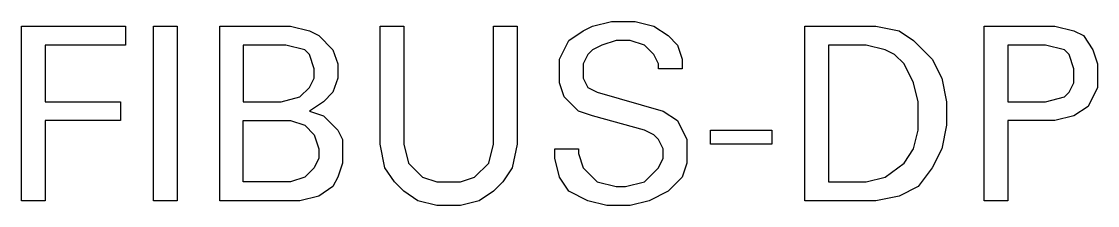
# Model space of a CAD drawing. Extents: x 10 to 656, y -396 to 292.
# Drawn here: x 254.117 to 256.862, y 107.528 to 107.998 of the extents above; entities that cross this region are included whole.
import ezdxf

# ---------------------------------------------------------------- set-up
doc = ezdxf.new("R2010")
doc.units = 0
doc.header["$LTSCALE"] = 5
doc.header["$MEASUREMENT"] = 0
doc.layers.get('0').update_dxf_attribs({"linetype": 'CONTINUOUS'})

msp = doc.modelspace()

# ---------------------------------------------------------------- linework, layer by layer
at = {"color": 7, "linetype": 'Continuous'}
for p, q in [((255.5736, 107.9858), (255.6218, 107.9978)), ((255.6218, 107.9978), (255.682, 107.9978)), ((255.682, 107.9978), (255.7301, 107.9858)), ((254.1171, 107.5404), (254.1171, 107.9858)), ((254.1171, 107.9858), (254.382, 107.9858)), ((254.382, 107.9858), (254.382, 107.9376)), ((254.4542, 107.5404), (254.4542, 107.9858)), ((254.4542, 107.9858), (254.5144, 107.9858)), ((254.5144, 107.9858), (254.5144, 107.5404)), ((254.6227, 107.5404), (254.6227, 107.9858)), ((254.6227, 107.9858), (254.8033, 107.9858)), ((254.8033, 107.9858), (254.8514, 107.9737)), ((254.8514, 107.9737), (254.8755, 107.9617)), ((255.032, 107.6848), (255.032, 107.9858)), ((255.032, 107.9858), (255.0921, 107.9858)), ((255.0921, 107.9858), (255.0921, 107.6848)), ((255.3208, 107.6848), (255.3208, 107.9858)), ((255.3208, 107.9858), (255.381, 107.9858)), ((255.381, 107.9858), (255.381, 107.6848)), ((255.5134, 107.9496), (255.5495, 107.9737)), ((255.5495, 107.9737), (255.5736, 107.9858)), ((255.7301, 107.9858), (255.7662, 107.9617)), ((256.1153, 107.5404), (256.1153, 107.9858)), ((256.1153, 107.9858), (256.2958, 107.9858)), ((256.2958, 107.9858), (256.356, 107.9737)), ((256.356, 107.9737), (256.3921, 107.9496)), ((256.5727, 107.5404), (256.5727, 107.9858)), ((256.5727, 107.9858), (256.7532, 107.9858)), ((256.7532, 107.9858), (256.8014, 107.9737)), ((256.8014, 107.9737), (256.8255, 107.9617)), ((254.8755, 107.9617), (254.9116, 107.9256)), ((255.4894, 107.9015), (255.5134, 107.9496)), ((255.6338, 107.9496), (255.5977, 107.9376)), ((255.6699, 107.9496), (255.6338, 107.9496)), ((255.706, 107.9376), (255.6699, 107.9496)), ((255.7662, 107.9617), (255.7903, 107.9376)), ((256.3921, 107.9496), (256.4403, 107.9015)), ((256.8255, 107.9617), (256.8495, 107.9256)), ((254.1773, 107.9376), (254.1773, 107.7932)), ((254.382, 107.9376), (254.1773, 107.9376)), ((254.6829, 107.9376), (254.6829, 107.7932)), ((254.7912, 107.9376), (254.6829, 107.9376)), ((254.8394, 107.9256), (254.7912, 107.9376)), ((254.8514, 107.9135), (254.8394, 107.9256)), ((254.8634, 107.8774), (254.8514, 107.9135)), ((254.9116, 107.9256), (254.9236, 107.8895)), ((255.5616, 107.9135), (255.5495, 107.8895)), ((255.5736, 107.9256), (255.5616, 107.9135)), ((255.5977, 107.9376), (255.5736, 107.9256)), ((255.7301, 107.9135), (255.706, 107.9376)), ((255.7421, 107.8895), (255.7301, 107.9135)), ((255.7903, 107.9376), (255.8023, 107.9015)), ((256.1755, 107.9376), (256.1755, 107.5885)), ((256.2718, 107.9376), (256.1755, 107.9376)), ((256.3199, 107.9256), (256.2718, 107.9376)), ((256.344, 107.9135), (256.3199, 107.9256)), ((256.3681, 107.8895), (256.344, 107.9135)), ((256.6329, 107.9376), (256.6329, 107.7932)), ((256.7292, 107.9376), (256.6329, 107.9376)), ((256.7773, 107.9256), (256.7292, 107.9376)), ((256.7894, 107.9135), (256.7773, 107.9256)), ((256.8014, 107.8774), (256.7894, 107.9135)), ((256.8495, 107.9256), (256.8616, 107.8895)), ((254.9236, 107.8895), (254.9236, 107.8534)), ((255.4894, 107.8413), (255.4894, 107.9015)), ((255.5495, 107.8895), (255.5495, 107.8534)), ((255.7421, 107.8774), (255.7421, 107.8895)), ((255.8023, 107.9015), (255.8023, 107.8774)), ((256.3921, 107.8413), (256.3681, 107.8895)), ((256.4403, 107.9015), (256.4644, 107.8534)), ((256.8616, 107.8895), (256.8616, 107.8293)), ((254.8634, 107.8534), (254.8634, 107.8774)), ((255.8023, 107.8774), (255.7421, 107.8774)), ((256.8014, 107.8413), (256.8014, 107.8774)), ((254.8273, 107.8052), (254.8514, 107.8293)), ((254.8514, 107.8293), (254.8634, 107.8534)), ((254.9236, 107.8534), (254.9116, 107.8172)), ((255.5014, 107.8052), (255.4894, 107.8413)), ((255.5495, 107.8534), (255.5616, 107.8293)), ((255.5616, 107.8293), (255.5857, 107.8172)), ((256.4042, 107.7932), (256.3921, 107.8413)), ((256.4644, 107.8534), (256.4764, 107.7932)), ((256.7894, 107.8172), (256.8014, 107.8413)), ((256.8616, 107.8293), (256.8375, 107.7811)), ((254.7792, 107.7932), (254.8273, 107.8052)), ((254.9116, 107.8172), (254.8875, 107.7932)), ((255.5375, 107.7691), (255.5014, 107.8052)), ((255.5857, 107.8172), (255.7542, 107.7691)), ((256.7292, 107.7932), (256.7773, 107.8052)), ((256.7773, 107.8052), (256.7894, 107.8172)), ((254.1773, 107.7932), (254.3699, 107.7932)), ((254.3699, 107.7932), (254.3699, 107.745)), ((254.6829, 107.7932), (254.7792, 107.7932)), ((254.8875, 107.7932), (254.8514, 107.7691)), ((256.4042, 107.7209), (256.4042, 107.7932)), ((256.4764, 107.7932), (256.4764, 107.733)), ((256.6329, 107.7932), (256.7292, 107.7932)), ((256.8375, 107.7811), (256.8014, 107.7571)), ((254.8514, 107.7691), (254.8875, 107.7571)), ((254.8875, 107.7571), (254.9236, 107.7209)), ((255.5736, 107.7571), (255.5375, 107.7691)), ((255.706, 107.7209), (255.5736, 107.7571)), ((255.7542, 107.7691), (255.7903, 107.745)), ((256.8014, 107.7571), (256.7532, 107.745)), ((254.1773, 107.745), (254.1773, 107.5404)), ((254.3699, 107.745), (254.1773, 107.745)), ((254.6829, 107.5885), (254.6829, 107.745)), ((254.6829, 107.745), (254.8033, 107.745)), ((254.8033, 107.745), (254.8394, 107.733)), ((254.8394, 107.733), (254.8634, 107.7089)), ((254.9236, 107.7209), (254.9357, 107.6969)), ((255.7301, 107.7089), (255.706, 107.7209)), ((255.7903, 107.745), (255.8144, 107.6969)), ((255.8745, 107.6848), (255.8745, 107.7209)), ((255.8745, 107.7209), (256.031, 107.7209)), ((256.031, 107.7209), (256.031, 107.6848)), ((256.3921, 107.6728), (256.4042, 107.7209)), ((256.4764, 107.733), (256.4644, 107.6728)), ((256.6329, 107.745), (256.6329, 107.5404)), ((256.7532, 107.745), (256.6329, 107.745)), ((254.8634, 107.7089), (254.8755, 107.6728)), ((254.9357, 107.6969), (254.9357, 107.6367)), ((255.7421, 107.6969), (255.7301, 107.7089)), ((255.7542, 107.6728), (255.7421, 107.6969)), ((255.8144, 107.6969), (255.8144, 107.6367)), ((254.8755, 107.6728), (254.8755, 107.6487)), ((255.044, 107.6246), (255.032, 107.6848)), ((255.0921, 107.6848), (255.1042, 107.6367)), ((255.3088, 107.6367), (255.3208, 107.6848)), ((255.381, 107.6848), (255.369, 107.6246)), ((255.4773, 107.6487), (255.4773, 107.6728)), ((255.4773, 107.6728), (255.5375, 107.6728)), ((255.5375, 107.6728), (255.5375, 107.6608)), ((255.7542, 107.6487), (255.7542, 107.6728)), ((256.031, 107.6848), (255.8745, 107.6848)), ((256.3681, 107.6367), (256.3921, 107.6728)), ((256.4644, 107.6728), (256.4403, 107.6246)), ((254.8755, 107.6487), (254.8634, 107.6246)), ((254.9357, 107.6367), (254.9236, 107.6006)), ((255.1042, 107.6367), (255.1403, 107.6006)), ((255.2727, 107.6006), (255.3088, 107.6367)), ((255.4894, 107.6006), (255.4773, 107.6487)), ((255.5375, 107.6608), (255.5495, 107.6246)), ((255.7421, 107.6246), (255.7542, 107.6487)), ((255.8144, 107.6367), (255.8023, 107.6006)), ((256.3199, 107.6006), (256.3681, 107.6367)), ((254.8634, 107.6246), (254.8394, 107.6006)), ((255.0681, 107.5885), (255.044, 107.6246)), ((255.369, 107.6246), (255.3449, 107.5885)), ((255.5495, 107.6246), (255.5857, 107.5885)), ((255.706, 107.5885), (255.7421, 107.6246)), ((256.4403, 107.6246), (256.4042, 107.5765)), ((254.8033, 107.5885), (254.6829, 107.5885)), ((254.8394, 107.6006), (254.8033, 107.5885)), ((254.9236, 107.6006), (254.9116, 107.5765)), ((255.0921, 107.5645), (255.0681, 107.5885)), ((255.1403, 107.6006), (255.1764, 107.5885)), ((255.1764, 107.5885), (255.2366, 107.5885)), ((255.2366, 107.5885), (255.2727, 107.6006)), ((255.3449, 107.5885), (255.3208, 107.5645)), ((255.5134, 107.5645), (255.4894, 107.6006)), ((255.5857, 107.5885), (255.6338, 107.5765)), ((255.6579, 107.5765), (255.706, 107.5885)), ((255.8023, 107.6006), (255.7662, 107.5645)), ((256.1755, 107.5885), (256.2718, 107.5885)), ((256.2718, 107.5885), (256.3199, 107.6006)), ((254.9116, 107.5765), (254.8755, 107.5524)), ((255.1282, 107.5404), (255.0921, 107.5645)), ((255.3208, 107.5645), (255.2847, 107.5404)), ((255.5616, 107.5404), (255.5134, 107.5645)), ((255.6338, 107.5765), (255.6579, 107.5765)), ((255.7662, 107.5645), (255.7181, 107.5404)), ((256.4042, 107.5765), (256.356, 107.5524)), ((254.1773, 107.5404), (254.1171, 107.5404)), ((254.5144, 107.5404), (254.4542, 107.5404)), ((254.8273, 107.5404), (254.6227, 107.5404)), ((254.8755, 107.5524), (254.8273, 107.5404)), ((255.1764, 107.5284), (255.1282, 107.5404)), ((255.2366, 107.5284), (255.1764, 107.5284)), ((255.2847, 107.5404), (255.2366, 107.5284)), ((255.6097, 107.5284), (255.5616, 107.5404)), ((255.6699, 107.5284), (255.6097, 107.5284)), ((255.7181, 107.5404), (255.6699, 107.5284)), ((256.2958, 107.5404), (256.1153, 107.5404)), ((256.356, 107.5524), (256.2958, 107.5404)), ((256.6329, 107.5404), (256.5727, 107.5404))]:
    msp.add_line(p, q, dxfattribs=at)

doc.saveas('drawing.dxf')
